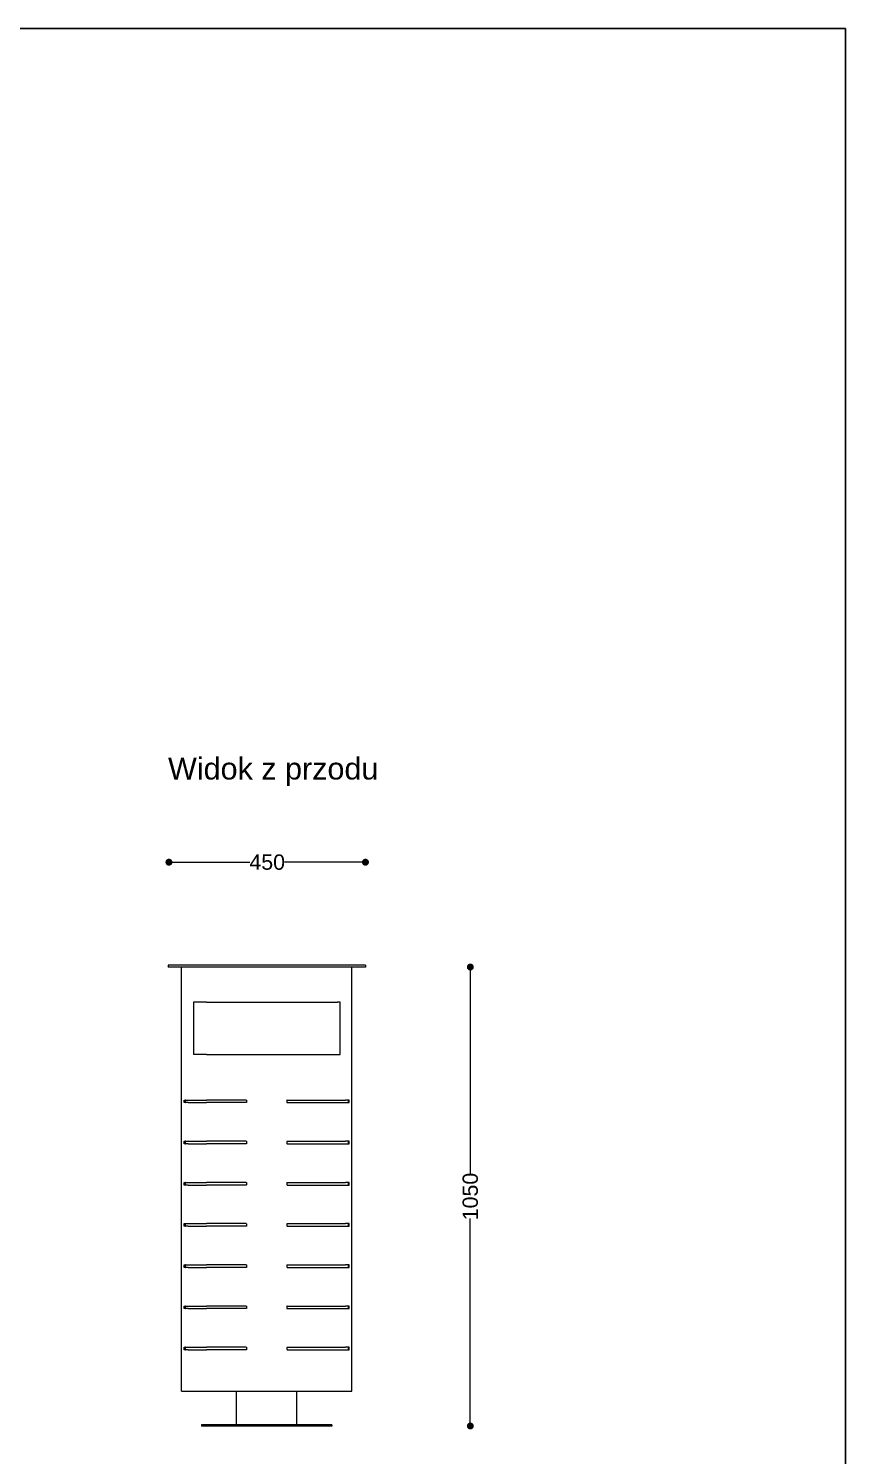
# Model space of a CAD drawing. Header units: millimetres. Extents: x 11885 to 15623, y 15829 to 21768.
# Drawn here: x 13754 to 15623, y 18503 to 21768 of the extents above; entities that cross this region are included whole.
import ezdxf

# ---------------------------------------------------------------- set-up
doc = ezdxf.new("R2010")
doc.units = ezdxf.units.MM
doc.header["$LTSCALE"] = 3
doc.layers.add('Konstrukcja - Stropy_Nr_pióra__1', color=7, linetype='Continuous', lineweight=13)
doc.layers.add('Konstrukcja - Słupy_Nr_pióra__1', color=7, linetype='Continuous', lineweight=13)
doc.styles.get("Standard").update_dxf_attribs({"font": 'arial.ttf'})
doc.dimstyles.new('MATEUSZ', dxfattribs={"dimtxt": 35, "dimasz": 16, "dimexe": 0.18, "dimexo": 0.0625, "dimgap": 0.09, "dimtad": 0, "dimdec": 0, "dimdsep": 46, "dimtxsty": 'Standard', "dimblk": 'DOT', "dimcen": 0.09, "dimse1": 1, "dimse2": 1, "dimadec": 0, "dimazin": 0, "dimtfac": 1, "dimtdec": 0, "dimtofl": 0, "dimtmove": 0, "dimatfit": 3, "dimfxl": 0, "dimtolj": 1, "dimtzin": 0, "dimlwd": 9, "dimlwe": 9, "dimarcsym": 0})

# ---------------------------------------------------------------- blocks, each defined once
blk = doc.blocks.new('_Dot')
at = {"color": 0, "linetype": 'ByBlock', "lineweight": -2}
blk.add_line((-0.5, 0), (-1, 0), dxfattribs=at)
at = {"color": 0, "linetype": 'ByBlock', "const_width": 0.5}
blk.add_lwpolyline([(-0.25, 0, 1), (0.25, 0, 1)], format="xyb", close=True, dxfattribs=at)
blk = doc.blocks.new('*D7')
at = {"color": 0, "lineweight": 9}
for p, q in [((14091.3, 19860.4), (14260.7, 19860.4)), ((14508.9, 19860.4), (14339.5, 19860.4))]:
    blk.add_line(p, q, dxfattribs=at)
at = {"layer": 'Defpoints', "color": 0}
for p in [(14524.9, 19860.4), (14075.3, 19625), (14524.9, 19624.6)]:
    blk.add_point(p, dxfattribs=at)
at = {"color": 0, "lineweight": 9, "xscale": 16, "yscale": 16, "zscale": 16, "rotation": 180}
blk.add_blockref('_Dot', (14075.3, 19860.4), dxfattribs=at)
at = {"color": 0, "lineweight": 9, "xscale": 16, "yscale": 16, "zscale": 16}
blk.add_blockref('_Dot', (14524.9, 19860.4), dxfattribs=at)
at = {"color": 0, "insert": (14300.1, 19860.4), "char_height": 35, "attachment_point": 5}
blk.add_mtext('\\A1;450', dxfattribs=at)
blk = doc.blocks.new('*D10')
at = {"color": 0, "lineweight": 9}
for p, q in [((14764.9, 19604.6), (14764.9, 19146.2)), ((14764.9, 18586.6), (14764.9, 19045))]:
    blk.add_line(p, q, dxfattribs=at)
at = {"layer": 'Defpoints', "color": 0}
for p in [(14299, 19620.6), (14764.9, 19620.6), (14299, 18570.6)]:
    blk.add_point(p, dxfattribs=at)
at = {"color": 0, "lineweight": 9, "xscale": 16, "yscale": 16, "zscale": 16}
for p, rotation in [((14764.9, 19620.6), 90), ((14764.9, 18570.6), 270)]:
    blk.add_blockref('_Dot', p, dxfattribs=dict(at, rotation=rotation))
at = {"color": 0, "insert": (14764.9, 19095.6), "char_height": 35, "attachment_point": 5, "rotation": 90}
blk.add_mtext('\\A1;1050', dxfattribs=at)

msp = doc.modelspace()

# ---------------------------------------------------------------- linework, layer by layer
msp.add_lwpolyline([(11884.7, 21767.6), (15623.3, 21767.6), (15623.3, 15829.4), (11884.7, 15829.4)], close=True)
at = {"layer": 'Konstrukcja - Stropy_Nr_pióra__1', "linetype": 'Continuous'}
for p, q in [((14076.6, 19624.6), (14073.2, 19624.6)), ((14073.2, 19624.6), (14073.2, 19620.6)), ((14076.6, 19620.6), (14073.2, 19620.6)), ((14086.8, 19624.6), (14076.6, 19624.6)), ((14086.8, 19620.6), (14076.6, 19620.6)), ((14103.4, 19624.6), (14086.8, 19624.6)), ((14103.4, 19620.6), (14086.8, 19620.6)), ((14126, 19624.6), (14103.4, 19624.6)), ((14126, 19620.6), (14103.4, 19620.6)), ((14139.9, 19624.6), (14126, 19624.6)), ((14139.9, 19620.6), (14126, 19620.6)), ((14153.8, 19624.6), (14139.9, 19624.6)), ((14153.8, 19620.6), (14139.9, 19620.6)), ((14186.1, 19624.6), (14153.8, 19624.6)), ((14186.1, 19620.6), (14153.8, 19620.6)), ((14221.8, 19624.6), (14186.1, 19624.6)), ((14221.8, 19620.6), (14186.1, 19620.6)), ((14259.8, 19624.6), (14221.8, 19624.6)), ((14259.8, 19620.6), (14221.8, 19620.6)), ((14299, 19624.6), (14259.8, 19624.6)), ((14299, 19620.6), (14259.8, 19620.6)), ((14338.2, 19624.6), (14299, 19624.6)), ((14338.2, 19620.6), (14299, 19620.6)), ((14376.3, 19624.6), (14338.2, 19624.6)), ((14376.3, 19620.6), (14338.2, 19620.6)), ((14411.9, 19624.6), (14376.3, 19624.6)), ((14411.9, 19620.6), (14376.3, 19620.6)), ((14444.2, 19624.6), (14411.9, 19624.6)), ((14444.2, 19620.6), (14411.9, 19620.6)), ((14472, 19624.6), (14444.2, 19624.6)), ((14472, 19620.6), (14444.2, 19620.6)), ((14494.6, 19624.6), (14472, 19624.6)), ((14494.6, 19620.6), (14472, 19620.6)), ((14511.3, 19624.6), (14494.6, 19624.6)), ((14511.3, 19620.6), (14494.6, 19620.6)), ((14521.4, 19624.6), (14511.3, 19624.6)), ((14521.4, 19620.6), (14511.3, 19620.6)), ((14524.9, 19624.6), (14521.4, 19624.6)), ((14524.9, 19620.6), (14521.4, 19620.6)), ((14524.9, 19624.6), (14524.9, 19620.6))]:
    msp.add_line(p, q, dxfattribs=at)
at = {"layer": 'Konstrukcja - Słupy_Nr_pióra__1', "linetype": 'Continuous'}
for p, q in [((14104, 18650.6), (14104, 19620.6)), ((14494, 18650.6), (14494, 19620.6)), ((14136.9, 19540.6), (14131.3, 19540.6)), ((14131.3, 19540.6), (14131.3, 19420.6)), ((14161.1, 19540.6), (14136.9, 19540.6)), ((14161.1, 19540.6), (14190.7, 19540.6)), ((14190.7, 19540.6), (14224.4, 19540.6)), ((14224.4, 19540.6), (14261, 19540.6)), ((14261, 19540.6), (14299, 19540.6)), ((14299, 19540.6), (14337.1, 19540.6)), ((14337.1, 19540.6), (14373.6, 19540.6)), ((14373.6, 19540.6), (14407.4, 19540.6)), ((14407.4, 19540.6), (14436.9, 19540.6)), ((14436.9, 19540.6), (14461.2, 19540.6)), ((14466.8, 19540.6), (14461.2, 19540.6)), ((14466.8, 19420.6), (14466.8, 19540.6)), ((14136.9, 19420.6), (14131.3, 19420.6)), ((14161.1, 19420.6), (14136.9, 19420.6)), ((14161.1, 19420.6), (14190.7, 19420.6)), ((14190.7, 19420.6), (14224.4, 19420.6)), ((14224.4, 19420.6), (14261, 19420.6)), ((14261, 19420.6), (14299, 19420.6)), ((14299, 19420.6), (14337.1, 19420.6)), ((14337.1, 19420.6), (14373.6, 19420.6)), ((14373.6, 19420.6), (14407.4, 19420.6)), ((14407.4, 19420.6), (14436.9, 19420.6)), ((14436.9, 19420.6), (14461.2, 19420.6)), ((14461.2, 19420.6), (14466.8, 19420.6)), ((14110.3, 19316.1), (14110.4, 19316.3)), ((14110.3, 19315.9), (14110.3, 19316.1)), ((14110.3, 19315.6), (14110.3, 19315.9)), ((14110.3, 19311.1), (14110.3, 19315.6)), ((14110.3, 19310.8), (14110.3, 19311.1)), ((14110.3, 19310.6), (14110.3, 19310.8)), ((14110.4, 19310.4), (14110.3, 19310.6)), ((14110.4, 19316.3), (14110.5, 19316.4)), ((14110.5, 19310.4), (14110.4, 19310.4)), ((14110.5, 19316.4), (14118.9, 19316.4)), ((14118.9, 19310.4), (14110.5, 19310.4)), ((14112.7, 19315.9), (14112.6, 19315.6)), ((14112.6, 19315.6), (14112.6, 19311.2)), ((14112.6, 19311.2), (14112.7, 19310.9)), ((14112.8, 19316.3), (14112.7, 19316.1)), ((14112.7, 19316.1), (14112.7, 19315.9)), ((14112.7, 19310.9), (14112.7, 19310.6)), ((14112.7, 19310.6), (14112.8, 19310.4)), ((14112.9, 19316.4), (14112.8, 19316.3)), ((14112.8, 19310.4), (14112.9, 19310.4)), ((14118.9, 19316.4), (14136.9, 19316.4)), ((14118.9, 19310.4), (14136.9, 19310.4)), ((14136.9, 19316.4), (14161.1, 19316.4)), ((14136.9, 19310.4), (14161.1, 19310.4)), ((14190.7, 19316.4), (14161.1, 19316.4)), ((14190.7, 19310.4), (14161.1, 19310.4)), ((14224.4, 19316.4), (14190.7, 19316.4)), ((14224.4, 19310.4), (14190.7, 19310.4)), ((14251.9, 19316.4), (14224.4, 19316.4)), ((14251.9, 19310.4), (14224.4, 19310.4)), ((14251.9, 19316.4), (14252.3, 19316.3)), ((14252.3, 19310.4), (14251.9, 19310.4)), ((14252.3, 19316.3), (14252.5, 19316.1)), ((14252.5, 19310.6), (14252.3, 19310.4)), ((14252.5, 19316.1), (14252.7, 19315.9)), ((14252.7, 19310.8), (14252.5, 19310.6)), ((14252.7, 19315.9), (14252.8, 19315.6)), ((14252.8, 19311.1), (14252.7, 19310.8)), ((14252.8, 19315.6), (14252.8, 19311.1)), ((14345.5, 19316), (14345.4, 19315.7)), ((14345.4, 19315.7), (14345.4, 19311)), ((14345.4, 19311), (14345.5, 19310.8)), ((14345.6, 19316.2), (14345.5, 19316)), ((14345.5, 19310.8), (14345.6, 19310.5)), ((14345.8, 19316.3), (14345.6, 19316.2)), ((14345.6, 19310.5), (14345.8, 19310.4)), ((14346.1, 19316.4), (14345.8, 19316.3)), ((14345.8, 19310.4), (14346.1, 19310.4)), ((14346.1, 19316.4), (14373.6, 19316.4)), ((14346.1, 19310.4), (14373.6, 19310.4)), ((14373.6, 19316.4), (14407.4, 19316.4)), ((14373.6, 19310.4), (14407.4, 19310.4)), ((14407.4, 19316.4), (14436.9, 19316.4)), ((14407.4, 19310.4), (14436.9, 19310.4)), ((14436.9, 19316.4), (14461.2, 19316.4)), ((14436.9, 19310.4), (14461.2, 19310.4)), ((14461.2, 19316.4), (14479.2, 19316.4)), ((14461.2, 19310.4), (14479.2, 19310.4)), ((14487.5, 19316.4), (14479.2, 19316.4)), ((14479.2, 19310.4), (14487.5, 19310.4)), ((14485.1, 19316.4), (14485.2, 19316.3)), ((14485.2, 19310.4), (14485.1, 19310.4)), ((14485.2, 19316.3), (14485.3, 19316.2)), ((14485.3, 19310.6), (14485.2, 19310.4)), ((14485.3, 19316.2), (14485.3, 19315.9)), ((14485.3, 19315.9), (14485.4, 19315.7)), ((14485.4, 19311), (14485.3, 19310.8)), ((14485.3, 19310.8), (14485.3, 19310.6)), ((14485.4, 19315.7), (14485.4, 19311)), ((14487.6, 19316.3), (14487.5, 19316.4)), ((14487.5, 19310.4), (14487.6, 19310.4)), ((14487.7, 19316.2), (14487.6, 19316.3)), ((14487.6, 19310.4), (14487.7, 19310.5)), ((14487.7, 19316), (14487.7, 19316.2)), ((14487.7, 19315.7), (14487.7, 19316)), ((14487.7, 19311), (14487.7, 19315.7)), ((14487.7, 19310.8), (14487.7, 19311)), ((14487.7, 19310.5), (14487.7, 19310.8)), ((14110.3, 19221.9), (14110.4, 19222)), ((14110.3, 19221.6), (14110.3, 19221.9)), ((14110.3, 19221.3), (14110.3, 19221.6)), ((14110.3, 19216.9), (14110.3, 19221.3)), ((14110.3, 19216.6), (14110.3, 19216.9)), ((14110.3, 19216.3), (14110.3, 19216.6)), ((14110.4, 19216.2), (14110.3, 19216.3)), ((14110.4, 19222), (14110.5, 19222.1)), ((14110.5, 19216.1), (14110.4, 19216.2)), ((14110.5, 19222.1), (14118.9, 19222.1)), ((14118.9, 19216.1), (14110.5, 19216.1)), ((14112.7, 19221.6), (14112.6, 19221.3)), ((14112.6, 19221.3), (14112.6, 19216.9)), ((14112.6, 19216.9), (14112.7, 19216.6)), ((14112.8, 19222), (14112.7, 19221.9)), ((14112.7, 19221.9), (14112.7, 19221.6)), ((14112.7, 19216.6), (14112.7, 19216.3)), ((14112.7, 19216.3), (14112.8, 19216.2)), ((14112.9, 19222.1), (14112.8, 19222)), ((14112.8, 19216.2), (14112.9, 19216.1)), ((14118.9, 19222.1), (14136.9, 19222.1)), ((14118.9, 19216.1), (14136.9, 19216.1)), ((14136.9, 19222.1), (14161.1, 19222.1)), ((14136.9, 19216.1), (14161.1, 19216.1)), ((14190.7, 19222.1), (14161.1, 19222.1)), ((14190.7, 19216.1), (14161.1, 19216.1)), ((14224.4, 19222.1), (14190.7, 19222.1)), ((14224.4, 19216.1), (14190.7, 19216.1)), ((14251.9, 19222.1), (14224.4, 19222.1)), ((14251.9, 19216.1), (14224.4, 19216.1)), ((14251.9, 19222.1), (14252.3, 19222)), ((14252.3, 19216.2), (14251.9, 19216.1)), ((14252.3, 19222), (14252.5, 19221.9)), ((14252.5, 19216.3), (14252.3, 19216.2)), ((14252.5, 19221.9), (14252.7, 19221.6)), ((14252.7, 19216.6), (14252.5, 19216.3)), ((14252.7, 19221.6), (14252.8, 19221.3)), ((14252.8, 19216.9), (14252.7, 19216.6)), ((14252.8, 19221.3), (14252.8, 19216.9)), ((14345.5, 19221.7), (14345.4, 19221.5)), ((14345.4, 19221.5), (14345.4, 19216.8)), ((14345.4, 19216.8), (14345.5, 19216.5)), ((14345.6, 19221.9), (14345.5, 19221.7)), ((14345.5, 19216.5), (14345.6, 19216.3)), ((14345.8, 19222.1), (14345.6, 19221.9)), ((14345.6, 19216.3), (14345.8, 19216.2)), ((14346.1, 19222.1), (14345.8, 19222.1)), ((14345.8, 19216.2), (14346.1, 19216.1)), ((14346.1, 19222.1), (14373.6, 19222.1)), ((14346.1, 19216.1), (14373.6, 19216.1)), ((14373.6, 19222.1), (14407.4, 19222.1)), ((14373.6, 19216.1), (14407.4, 19216.1)), ((14407.4, 19222.1), (14436.9, 19222.1)), ((14407.4, 19216.1), (14436.9, 19216.1)), ((14436.9, 19222.1), (14461.2, 19222.1)), ((14436.9, 19216.1), (14461.2, 19216.1)), ((14461.2, 19222.1), (14479.2, 19222.1)), ((14461.2, 19216.1), (14479.2, 19216.1)), ((14487.5, 19222.1), (14479.2, 19222.1)), ((14479.2, 19216.1), (14487.5, 19216.1)), ((14485.1, 19222.1), (14485.2, 19222.1)), ((14485.2, 19216.2), (14485.1, 19216.1)), ((14485.2, 19222.1), (14485.3, 19221.9)), ((14485.3, 19216.3), (14485.2, 19216.2)), ((14485.3, 19221.9), (14485.3, 19221.7)), ((14485.3, 19221.7), (14485.4, 19221.4)), ((14485.4, 19216.8), (14485.3, 19216.5)), ((14485.3, 19216.5), (14485.3, 19216.3)), ((14485.4, 19221.4), (14485.4, 19216.8)), ((14487.6, 19222.1), (14487.5, 19222.1)), ((14487.5, 19216.1), (14487.6, 19216.2)), ((14487.7, 19221.9), (14487.6, 19222.1)), ((14487.6, 19216.2), (14487.7, 19216.3)), ((14487.7, 19221.7), (14487.7, 19221.9)), ((14487.7, 19221.5), (14487.7, 19221.7)), ((14487.7, 19216.8), (14487.7, 19221.5)), ((14487.7, 19216.5), (14487.7, 19216.8)), ((14487.7, 19216.3), (14487.7, 19216.5)), ((14110.3, 19127.6), (14110.4, 19127.8)), ((14110.3, 19127.4), (14110.3, 19127.6)), ((14110.3, 19127.1), (14110.3, 19127.4)), ((14110.3, 19122.6), (14110.3, 19127.1)), ((14110.3, 19122.3), (14110.3, 19122.6)), ((14110.3, 19122.1), (14110.3, 19122.3)), ((14110.4, 19121.9), (14110.3, 19122.1)), ((14110.4, 19127.8), (14110.5, 19127.9)), ((14110.5, 19121.9), (14110.4, 19121.9)), ((14110.5, 19127.9), (14118.9, 19127.9)), ((14118.9, 19121.9), (14110.5, 19121.9)), ((14112.7, 19127.4), (14112.6, 19127.1)), ((14112.6, 19127.1), (14112.6, 19122.7)), ((14112.6, 19122.7), (14112.7, 19122.4)), ((14112.8, 19127.8), (14112.7, 19127.6)), ((14112.7, 19127.6), (14112.7, 19127.4)), ((14112.7, 19122.4), (14112.7, 19122.1)), ((14112.7, 19122.1), (14112.8, 19121.9)), ((14112.9, 19127.9), (14112.8, 19127.8)), ((14112.8, 19121.9), (14112.9, 19121.9)), ((14118.9, 19127.9), (14136.9, 19127.9)), ((14118.9, 19121.9), (14136.9, 19121.9)), ((14136.9, 19127.9), (14161.1, 19127.9)), ((14136.9, 19121.9), (14161.1, 19121.9)), ((14190.7, 19127.9), (14161.1, 19127.9)), ((14190.7, 19121.9), (14161.1, 19121.9)), ((14224.4, 19127.9), (14190.7, 19127.9)), ((14224.4, 19121.9), (14190.7, 19121.9)), ((14251.9, 19127.9), (14224.4, 19127.9)), ((14251.9, 19121.9), (14224.4, 19121.9)), ((14251.9, 19127.9), (14252.3, 19127.8)), ((14252.3, 19121.9), (14251.9, 19121.9)), ((14252.3, 19127.8), (14252.5, 19127.6)), ((14252.5, 19122.1), (14252.3, 19121.9)), ((14252.5, 19127.6), (14252.7, 19127.4)), ((14252.7, 19122.3), (14252.5, 19122.1)), ((14252.7, 19127.4), (14252.8, 19127.1)), ((14252.8, 19122.6), (14252.7, 19122.3)), ((14252.8, 19127.1), (14252.8, 19122.6)), ((14345.5, 19127.5), (14345.4, 19127.2)), ((14345.4, 19127.2), (14345.4, 19122.5)), ((14345.4, 19122.5), (14345.5, 19122.3)), ((14345.6, 19127.7), (14345.5, 19127.5)), ((14345.5, 19122.3), (14345.6, 19122)), ((14345.8, 19127.8), (14345.6, 19127.7)), ((14345.6, 19122), (14345.8, 19121.9)), ((14346.1, 19127.9), (14345.8, 19127.8)), ((14345.8, 19121.9), (14346.1, 19121.9)), ((14346.1, 19127.9), (14373.6, 19127.9)), ((14346.1, 19121.9), (14373.6, 19121.9)), ((14373.6, 19127.9), (14407.4, 19127.9)), ((14373.6, 19121.9), (14407.4, 19121.9)), ((14407.4, 19127.9), (14436.9, 19127.9)), ((14407.4, 19121.9), (14436.9, 19121.9)), ((14436.9, 19127.9), (14461.2, 19127.9)), ((14436.9, 19121.9), (14461.2, 19121.9)), ((14461.2, 19127.9), (14479.2, 19127.9)), ((14461.2, 19121.9), (14479.2, 19121.9)), ((14487.5, 19127.9), (14479.2, 19127.9)), ((14479.2, 19121.9), (14487.5, 19121.9)), ((14485.1, 19127.9), (14485.2, 19127.8)), ((14485.2, 19121.9), (14485.1, 19121.9)), ((14485.2, 19127.8), (14485.3, 19127.7)), ((14485.3, 19122.1), (14485.2, 19121.9)), ((14485.3, 19127.7), (14485.3, 19127.4)), ((14485.3, 19127.4), (14485.4, 19127.2)), ((14485.4, 19122.5), (14485.3, 19122.3)), ((14485.3, 19122.3), (14485.3, 19122.1)), ((14485.4, 19127.2), (14485.4, 19122.5)), ((14487.6, 19127.8), (14487.5, 19127.9)), ((14487.5, 19121.9), (14487.6, 19121.9)), ((14487.7, 19127.7), (14487.6, 19127.8)), ((14487.6, 19121.9), (14487.7, 19122)), ((14487.7, 19127.5), (14487.7, 19127.7)), ((14487.7, 19127.2), (14487.7, 19127.5)), ((14487.7, 19122.5), (14487.7, 19127.2)), ((14487.7, 19122.3), (14487.7, 19122.5)), ((14487.7, 19122), (14487.7, 19122.3)), ((14110.3, 19033.4), (14110.4, 19033.5)), ((14110.3, 19033.1), (14110.3, 19033.4)), ((14110.3, 19032.8), (14110.3, 19033.1)), ((14110.3, 19028.4), (14110.3, 19032.8)), ((14110.4, 19033.5), (14110.5, 19033.6)), ((14110.5, 19033.6), (14118.9, 19033.6)), ((14112.7, 19033.1), (14112.6, 19032.8)), ((14112.6, 19032.8), (14112.6, 19028.4)), ((14112.8, 19033.5), (14112.7, 19033.4)), ((14112.7, 19033.4), (14112.7, 19033.1)), ((14112.9, 19033.6), (14112.8, 19033.5)), ((14118.9, 19033.6), (14136.9, 19033.6)), ((14136.9, 19033.6), (14161.1, 19033.6)), ((14190.7, 19033.6), (14161.1, 19033.6)), ((14224.4, 19033.6), (14190.7, 19033.6)), ((14251.9, 19033.6), (14224.4, 19033.6)), ((14251.9, 19033.6), (14252.3, 19033.5)), ((14252.3, 19033.5), (14252.5, 19033.4)), ((14252.5, 19033.4), (14252.7, 19033.1)), ((14252.7, 19033.1), (14252.8, 19032.8)), ((14252.8, 19032.8), (14252.8, 19028.4)), ((14345.5, 19033.2), (14345.4, 19033)), ((14345.4, 19033), (14345.4, 19028.3)), ((14345.6, 19033.4), (14345.5, 19033.2)), ((14345.8, 19033.6), (14345.6, 19033.4)), ((14346.1, 19033.6), (14345.8, 19033.6)), ((14346.1, 19033.6), (14373.6, 19033.6)), ((14373.6, 19033.6), (14407.4, 19033.6)), ((14407.4, 19033.6), (14436.9, 19033.6)), ((14436.9, 19033.6), (14461.2, 19033.6)), ((14461.2, 19033.6), (14479.2, 19033.6)), ((14487.5, 19033.6), (14479.2, 19033.6)), ((14485.1, 19033.6), (14485.2, 19033.6)), ((14485.2, 19033.6), (14485.3, 19033.4)), ((14485.3, 19033.4), (14485.3, 19033.2)), ((14485.3, 19033.2), (14485.4, 19032.9)), ((14485.4, 19032.9), (14485.4, 19028.3)), ((14487.6, 19033.6), (14487.5, 19033.6)), ((14487.7, 19033.4), (14487.6, 19033.6)), ((14487.7, 19033.2), (14487.7, 19033.4)), ((14487.7, 19033), (14487.7, 19033.2)), ((14487.7, 19028.3), (14487.7, 19033)), ((14110.3, 19028.1), (14110.3, 19028.4)), ((14110.3, 19027.8), (14110.3, 19028.1)), ((14110.4, 19027.7), (14110.3, 19027.8)), ((14110.5, 19027.6), (14110.4, 19027.7)), ((14118.9, 19027.6), (14110.5, 19027.6)), ((14112.6, 19028.4), (14112.7, 19028.1)), ((14112.7, 19028.1), (14112.7, 19027.8)), ((14112.7, 19027.8), (14112.8, 19027.7)), ((14112.8, 19027.7), (14112.9, 19027.6)), ((14118.9, 19027.6), (14136.9, 19027.6)), ((14136.9, 19027.6), (14161.1, 19027.6)), ((14190.7, 19027.6), (14161.1, 19027.6)), ((14224.4, 19027.6), (14190.7, 19027.6)), ((14251.9, 19027.6), (14224.4, 19027.6)), ((14252.3, 19027.7), (14251.9, 19027.6)), ((14252.5, 19027.8), (14252.3, 19027.7)), ((14252.7, 19028.1), (14252.5, 19027.8)), ((14252.8, 19028.4), (14252.7, 19028.1)), ((14345.4, 19028.3), (14345.5, 19028)), ((14345.5, 19028), (14345.6, 19027.8)), ((14345.6, 19027.8), (14345.8, 19027.7)), ((14345.8, 19027.7), (14346.1, 19027.6)), ((14346.1, 19027.6), (14373.6, 19027.6)), ((14373.6, 19027.6), (14407.4, 19027.6)), ((14407.4, 19027.6), (14436.9, 19027.6)), ((14436.9, 19027.6), (14461.2, 19027.6)), ((14461.2, 19027.6), (14479.2, 19027.6)), ((14479.2, 19027.6), (14487.5, 19027.6)), ((14485.2, 19027.7), (14485.1, 19027.6)), ((14485.3, 19027.8), (14485.2, 19027.7)), ((14485.4, 19028.3), (14485.3, 19028)), ((14485.3, 19028), (14485.3, 19027.8)), ((14487.5, 19027.6), (14487.6, 19027.7)), ((14487.6, 19027.7), (14487.7, 19027.8)), ((14487.7, 19028), (14487.7, 19028.3)), ((14487.7, 19027.8), (14487.7, 19028)), ((14110.3, 18939.1), (14110.4, 18939.3)), ((14110.3, 18938.9), (14110.3, 18939.1)), ((14110.3, 18938.6), (14110.3, 18938.9)), ((14110.3, 18934.1), (14110.3, 18938.6)), ((14110.3, 18933.8), (14110.3, 18934.1)), ((14110.3, 18933.6), (14110.3, 18933.8)), ((14110.4, 18933.4), (14110.3, 18933.6)), ((14110.4, 18939.3), (14110.5, 18939.4)), ((14110.5, 18939.4), (14118.9, 18939.4)), ((14112.7, 18938.9), (14112.6, 18938.6)), ((14112.6, 18938.6), (14112.6, 18934.2)), ((14112.6, 18934.2), (14112.7, 18933.9)), ((14112.8, 18939.3), (14112.7, 18939.1)), ((14112.7, 18939.1), (14112.7, 18938.9)), ((14112.7, 18933.9), (14112.7, 18933.6)), ((14112.7, 18933.6), (14112.8, 18933.4)), ((14112.9, 18939.4), (14112.8, 18939.3)), ((14118.9, 18939.4), (14136.9, 18939.4)), ((14136.9, 18939.4), (14161.1, 18939.4)), ((14190.7, 18939.4), (14161.1, 18939.4)), ((14224.4, 18939.4), (14190.7, 18939.4)), ((14251.9, 18939.4), (14224.4, 18939.4)), ((14251.9, 18939.4), (14252.3, 18939.3)), ((14252.3, 18939.3), (14252.5, 18939.1)), ((14252.5, 18933.6), (14252.3, 18933.4)), ((14252.5, 18939.1), (14252.7, 18938.9)), ((14252.7, 18933.8), (14252.5, 18933.6)), ((14252.7, 18938.9), (14252.8, 18938.6)), ((14252.8, 18934.1), (14252.7, 18933.8)), ((14252.8, 18938.6), (14252.8, 18934.1)), ((14345.5, 18939), (14345.4, 18938.7)), ((14345.4, 18938.7), (14345.4, 18934)), ((14345.4, 18934), (14345.5, 18933.8)), ((14345.6, 18939.2), (14345.5, 18939)), ((14345.5, 18933.8), (14345.6, 18933.5)), ((14345.8, 18939.3), (14345.6, 18939.2)), ((14346.1, 18939.4), (14345.8, 18939.3)), ((14346.1, 18939.4), (14373.6, 18939.4)), ((14373.6, 18939.4), (14407.4, 18939.4)), ((14407.4, 18939.4), (14436.9, 18939.4)), ((14436.9, 18939.4), (14461.2, 18939.4)), ((14461.2, 18939.4), (14479.2, 18939.4)), ((14487.5, 18939.4), (14479.2, 18939.4)), ((14485.1, 18939.4), (14485.2, 18939.3)), ((14485.2, 18939.3), (14485.3, 18939.2)), ((14485.3, 18939.2), (14485.3, 18938.9)), ((14485.3, 18938.9), (14485.4, 18938.7)), ((14485.4, 18934), (14485.3, 18933.8)), ((14485.3, 18933.8), (14485.3, 18933.6)), ((14485.4, 18938.7), (14485.4, 18934)), ((14487.6, 18939.3), (14487.5, 18939.4)), ((14487.7, 18939.2), (14487.6, 18939.3)), ((14487.7, 18939), (14487.7, 18939.2)), ((14487.7, 18938.7), (14487.7, 18939)), ((14487.7, 18934), (14487.7, 18938.7)), ((14487.7, 18933.8), (14487.7, 18934)), ((14487.7, 18933.5), (14487.7, 18933.8)), ((14110.5, 18933.4), (14110.4, 18933.4)), ((14118.9, 18933.4), (14110.5, 18933.4)), ((14112.8, 18933.4), (14112.9, 18933.4)), ((14118.9, 18933.4), (14136.9, 18933.4)), ((14136.9, 18933.4), (14161.1, 18933.4)), ((14190.7, 18933.4), (14161.1, 18933.4)), ((14224.4, 18933.4), (14190.7, 18933.4)), ((14251.9, 18933.4), (14224.4, 18933.4)), ((14252.3, 18933.4), (14251.9, 18933.4)), ((14345.6, 18933.5), (14345.8, 18933.4)), ((14345.8, 18933.4), (14346.1, 18933.4)), ((14346.1, 18933.4), (14373.6, 18933.4)), ((14373.6, 18933.4), (14407.4, 18933.4)), ((14407.4, 18933.4), (14436.9, 18933.4)), ((14436.9, 18933.4), (14461.2, 18933.4)), ((14461.2, 18933.4), (14479.2, 18933.4)), ((14479.2, 18933.4), (14487.5, 18933.4)), ((14485.2, 18933.4), (14485.1, 18933.4)), ((14485.3, 18933.6), (14485.2, 18933.4)), ((14487.5, 18933.4), (14487.6, 18933.4)), ((14487.6, 18933.4), (14487.7, 18933.5)), ((14110.3, 18844.9), (14110.4, 18845)), ((14110.3, 18844.6), (14110.3, 18844.9)), ((14110.3, 18844.3), (14110.3, 18844.6)), ((14110.3, 18839.9), (14110.3, 18844.3)), ((14110.3, 18839.6), (14110.3, 18839.9)), ((14110.3, 18839.3), (14110.3, 18839.6)), ((14110.4, 18839.2), (14110.3, 18839.3)), ((14110.4, 18845), (14110.5, 18845.1)), ((14110.5, 18839.1), (14110.4, 18839.2)), ((14110.5, 18845.1), (14118.9, 18845.1)), ((14118.9, 18839.1), (14110.5, 18839.1)), ((14112.7, 18844.6), (14112.6, 18844.3)), ((14112.6, 18844.3), (14112.6, 18839.9)), ((14112.6, 18839.9), (14112.7, 18839.6)), ((14112.8, 18845), (14112.7, 18844.9)), ((14112.7, 18844.9), (14112.7, 18844.6)), ((14112.7, 18839.6), (14112.7, 18839.3)), ((14112.7, 18839.3), (14112.8, 18839.2)), ((14112.9, 18845.1), (14112.8, 18845)), ((14112.8, 18839.2), (14112.9, 18839.1)), ((14118.9, 18845.1), (14136.9, 18845.1)), ((14118.9, 18839.1), (14136.9, 18839.1)), ((14136.9, 18845.1), (14161.1, 18845.1)), ((14136.9, 18839.1), (14161.1, 18839.1)), ((14190.7, 18845.1), (14161.1, 18845.1)), ((14190.7, 18839.1), (14161.1, 18839.1)), ((14224.4, 18845.1), (14190.7, 18845.1)), ((14224.4, 18839.1), (14190.7, 18839.1)), ((14251.9, 18845.1), (14224.4, 18845.1)), ((14251.9, 18839.1), (14224.4, 18839.1)), ((14251.9, 18845.1), (14252.3, 18845)), ((14252.3, 18839.2), (14251.9, 18839.1)), ((14252.3, 18845), (14252.5, 18844.9)), ((14252.5, 18839.3), (14252.3, 18839.2)), ((14252.5, 18844.9), (14252.7, 18844.6)), ((14252.7, 18839.6), (14252.5, 18839.3)), ((14252.7, 18844.6), (14252.8, 18844.3)), ((14252.8, 18839.9), (14252.7, 18839.6)), ((14252.8, 18844.3), (14252.8, 18839.9)), ((14345.5, 18844.7), (14345.4, 18844.5)), ((14345.4, 18844.5), (14345.4, 18839.8)), ((14345.4, 18839.8), (14345.5, 18839.5)), ((14345.6, 18844.9), (14345.5, 18844.7)), ((14345.5, 18839.5), (14345.6, 18839.3)), ((14345.8, 18845.1), (14345.6, 18844.9)), ((14345.6, 18839.3), (14345.8, 18839.2)), ((14346.1, 18845.1), (14345.8, 18845.1)), ((14345.8, 18839.2), (14346.1, 18839.1)), ((14346.1, 18845.1), (14373.6, 18845.1)), ((14346.1, 18839.1), (14373.6, 18839.1)), ((14373.6, 18845.1), (14407.4, 18845.1)), ((14373.6, 18839.1), (14407.4, 18839.1)), ((14407.4, 18845.1), (14436.9, 18845.1)), ((14407.4, 18839.1), (14436.9, 18839.1)), ((14436.9, 18845.1), (14461.2, 18845.1)), ((14436.9, 18839.1), (14461.2, 18839.1)), ((14461.2, 18845.1), (14479.2, 18845.1)), ((14461.2, 18839.1), (14479.2, 18839.1)), ((14487.5, 18845.1), (14479.2, 18845.1)), ((14479.2, 18839.1), (14487.5, 18839.1)), ((14485.1, 18845.1), (14485.2, 18845.1)), ((14485.2, 18839.2), (14485.1, 18839.1)), ((14485.2, 18845.1), (14485.3, 18844.9)), ((14485.3, 18839.3), (14485.2, 18839.2)), ((14485.3, 18844.9), (14485.3, 18844.7)), ((14485.3, 18844.7), (14485.4, 18844.4)), ((14485.4, 18839.8), (14485.3, 18839.5)), ((14485.3, 18839.5), (14485.3, 18839.3)), ((14485.4, 18844.4), (14485.4, 18839.8)), ((14487.6, 18845.1), (14487.5, 18845.1)), ((14487.5, 18839.1), (14487.6, 18839.2)), ((14487.7, 18844.9), (14487.6, 18845.1)), ((14487.6, 18839.2), (14487.7, 18839.3)), ((14487.7, 18844.7), (14487.7, 18844.9)), ((14487.7, 18844.5), (14487.7, 18844.7)), ((14487.7, 18839.8), (14487.7, 18844.5)), ((14487.7, 18839.5), (14487.7, 18839.8)), ((14487.7, 18839.3), (14487.7, 18839.5)), ((14110.3, 18750.6), (14110.4, 18750.8)), ((14110.3, 18750.4), (14110.3, 18750.6)), ((14110.3, 18750.1), (14110.3, 18750.4)), ((14110.3, 18745.6), (14110.3, 18750.1)), ((14110.3, 18745.3), (14110.3, 18745.6)), ((14110.3, 18745.1), (14110.3, 18745.3)), ((14110.4, 18744.9), (14110.3, 18745.1)), ((14110.4, 18750.8), (14110.5, 18750.9)), ((14110.5, 18744.9), (14110.4, 18744.9)), ((14110.5, 18750.9), (14118.9, 18750.9)), ((14118.9, 18744.9), (14110.5, 18744.9)), ((14112.7, 18750.4), (14112.6, 18750.1)), ((14112.6, 18750.1), (14112.6, 18745.7)), ((14112.6, 18745.7), (14112.7, 18745.4)), ((14112.8, 18750.8), (14112.7, 18750.6)), ((14112.7, 18750.6), (14112.7, 18750.4)), ((14112.7, 18745.4), (14112.7, 18745.1)), ((14112.7, 18745.1), (14112.8, 18744.9)), ((14112.9, 18750.9), (14112.8, 18750.8)), ((14112.8, 18744.9), (14112.9, 18744.9)), ((14118.9, 18750.9), (14136.9, 18750.9)), ((14118.9, 18744.9), (14136.9, 18744.9)), ((14136.9, 18750.9), (14161.1, 18750.9)), ((14136.9, 18744.9), (14161.1, 18744.9)), ((14190.7, 18750.9), (14161.1, 18750.9)), ((14190.7, 18744.9), (14161.1, 18744.9)), ((14224.4, 18750.9), (14190.7, 18750.9)), ((14224.4, 18744.9), (14190.7, 18744.9)), ((14251.9, 18750.9), (14224.4, 18750.9)), ((14251.9, 18744.9), (14224.4, 18744.9)), ((14251.9, 18750.9), (14252.3, 18750.8)), ((14252.3, 18744.9), (14251.9, 18744.9)), ((14252.3, 18750.8), (14252.5, 18750.6)), ((14252.5, 18745.1), (14252.3, 18744.9)), ((14252.5, 18750.6), (14252.7, 18750.4)), ((14252.7, 18745.3), (14252.5, 18745.1)), ((14252.7, 18750.4), (14252.8, 18750.1)), ((14252.8, 18745.6), (14252.7, 18745.3)), ((14252.8, 18750.1), (14252.8, 18745.6)), ((14345.5, 18750.5), (14345.4, 18750.2)), ((14345.4, 18750.2), (14345.4, 18745.5)), ((14345.4, 18745.5), (14345.5, 18745.3)), ((14345.6, 18750.7), (14345.5, 18750.5)), ((14345.5, 18745.3), (14345.6, 18745)), ((14345.8, 18750.8), (14345.6, 18750.7)), ((14345.6, 18745), (14345.8, 18744.9)), ((14346.1, 18750.9), (14345.8, 18750.8)), ((14345.8, 18744.9), (14346.1, 18744.9)), ((14346.1, 18750.9), (14373.6, 18750.9)), ((14346.1, 18744.9), (14373.6, 18744.9)), ((14373.6, 18750.9), (14407.4, 18750.9)), ((14373.6, 18744.9), (14407.4, 18744.9)), ((14407.4, 18750.9), (14436.9, 18750.9)), ((14407.4, 18744.9), (14436.9, 18744.9)), ((14436.9, 18750.9), (14461.2, 18750.9)), ((14436.9, 18744.9), (14461.2, 18744.9)), ((14461.2, 18750.9), (14479.2, 18750.9)), ((14461.2, 18744.9), (14479.2, 18744.9)), ((14487.5, 18750.9), (14479.2, 18750.9)), ((14479.2, 18744.9), (14487.5, 18744.9)), ((14485.1, 18750.9), (14485.2, 18750.8)), ((14485.2, 18744.9), (14485.1, 18744.9)), ((14485.2, 18750.8), (14485.3, 18750.7)), ((14485.3, 18745.1), (14485.2, 18744.9)), ((14485.3, 18750.7), (14485.3, 18750.4)), ((14485.3, 18750.4), (14485.4, 18750.2)), ((14485.4, 18745.5), (14485.3, 18745.3)), ((14485.3, 18745.3), (14485.3, 18745.1)), ((14485.4, 18750.2), (14485.4, 18745.5)), ((14487.6, 18750.8), (14487.5, 18750.9)), ((14487.5, 18744.9), (14487.6, 18744.9)), ((14487.7, 18750.7), (14487.6, 18750.8)), ((14487.6, 18744.9), (14487.7, 18745)), ((14487.7, 18750.5), (14487.7, 18750.7)), ((14487.7, 18750.2), (14487.7, 18750.5)), ((14487.7, 18745.5), (14487.7, 18750.2)), ((14487.7, 18745.3), (14487.7, 18745.5)), ((14487.7, 18745), (14487.7, 18745.3)), ((14104, 18650.6), (14107.8, 18650.6)), ((14107.8, 18650.6), (14118.9, 18650.6)), ((14118.9, 18650.6), (14136.9, 18650.6)), ((14136.9, 18650.6), (14161.1, 18650.6)), ((14161.1, 18650.6), (14190.7, 18650.6)), ((14190.7, 18650.6), (14224.4, 18650.6)), ((14224.4, 18650.6), (14261, 18650.6)), ((14229.9, 18573.6), (14229.9, 18650.6)), ((14261, 18650.6), (14299, 18650.6)), ((14299, 18650.6), (14337.1, 18650.6)), ((14337.1, 18650.6), (14373.6, 18650.6)), ((14368.2, 18573.6), (14368.2, 18650.6)), ((14373.6, 18650.6), (14407.4, 18650.6)), ((14407.4, 18650.6), (14436.9, 18650.6)), ((14436.9, 18650.6), (14461.2, 18650.6)), ((14461.2, 18650.6), (14479.2, 18650.6)), ((14479.2, 18650.6), (14490.3, 18650.6)), ((14490.3, 18650.6), (14494, 18650.6)), ((14157.4, 18573.6), (14150, 18573.6)), ((14150, 18573.6), (14150, 18570.6)), ((14157.4, 18570.6), (14150, 18570.6)), ((14172, 18573.6), (14157.4, 18573.6)), ((14172, 18570.6), (14157.4, 18570.6)), ((14193, 18573.6), (14172, 18573.6)), ((14193, 18570.6), (14172, 18570.6)), ((14219.2, 18573.6), (14193, 18573.6)), ((14219.2, 18570.6), (14193, 18570.6)), ((14249.5, 18573.6), (14219.2, 18573.6)), ((14249.5, 18570.6), (14219.2, 18570.6)), ((14282.2, 18573.6), (14249.5, 18573.6)), ((14282.2, 18570.6), (14249.5, 18570.6)), ((14315.8, 18573.6), (14282.2, 18573.6)), ((14315.8, 18570.6), (14282.2, 18570.6)), ((14348.6, 18573.6), (14315.8, 18573.6)), ((14348.6, 18570.6), (14315.8, 18570.6)), ((14378.8, 18573.6), (14348.6, 18573.6)), ((14378.8, 18570.6), (14348.6, 18570.6)), ((14405.1, 18573.6), (14378.8, 18573.6)), ((14405.1, 18570.6), (14378.8, 18570.6)), ((14426, 18573.6), (14405.1, 18573.6)), ((14426, 18570.6), (14405.1, 18570.6)), ((14440.6, 18573.6), (14426, 18573.6)), ((14440.6, 18570.6), (14426, 18570.6)), ((14448.1, 18573.6), (14440.6, 18573.6)), ((14448.1, 18570.6), (14440.6, 18570.6)), ((14448.1, 18573.6), (14448.1, 18570.6))]:
    msp.add_line(p, q, dxfattribs=at)

# ---------------------------------------------------------------- texts
at = {"insert": (14073.2, 20099.6), "char_height": 50, "attachment_point": 1}
msp.add_mtext_dynamic_manual_height_columns('Widok z przodu', width=1167.306, gutter_width=1, heights=[0], dxfattribs=at)

# ---------------------------------------------------------------- dimensions: what is measured, and where the dimension line sits
dim = msp.add_linear_dim(base=(14524.9, 19860.4), p1=(14075.3, 19625), p2=(14524.9, 19624.6), dimstyle='MATEUSZ')
dim.commit()
dim.dimension.update_dxf_attribs({"geometry": '*D7', "text_midpoint": (14300.1, 19860.4)})
dim = msp.add_linear_dim(base=(14764.9, 19620.6), p1=(14299, 18570.6), p2=(14299, 19620.6), angle=90, dimstyle='MATEUSZ')
dim.commit()
dim.dimension.update_dxf_attribs({"geometry": '*D10', "text_midpoint": (14764.9, 19095.6)})

doc.saveas('drawing.dxf')
